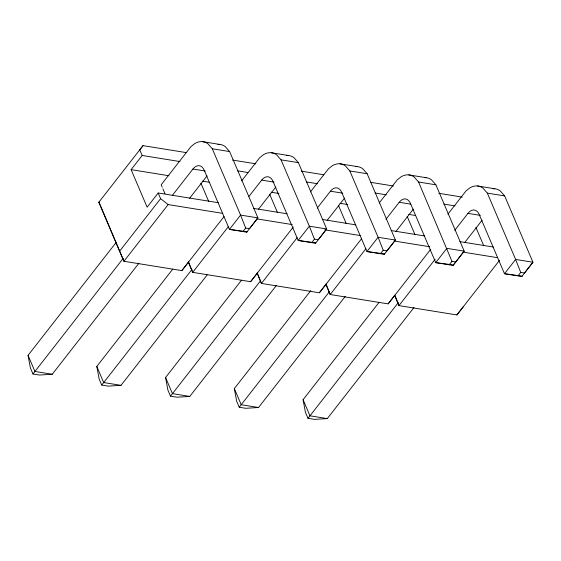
<?xml version="1.0" encoding="UTF-8"?>
<svg xmlns="http://www.w3.org/2000/svg" width="561" height="561" viewBox="0 0 561 561"><rect width="100%" height="100%" fill="white"/><g stroke="black" fill="none" stroke-linecap="round" stroke-linejoin="round"><path stroke-width="0.84" d="M222.64 213.362L168.167 204.583L123.918 261.272L98.778 202.325L98.995 202.03L123.918 261.272L181.848 270.612L188.601 261.98L192.675 272.358L250.613 281.692L257.359 273.067L261.44 283.438L319.37 292.779L326.116 284.147L330.198 294.525L388.128 303.866L394.881 295.233L398.955 305.605L456.892 314.945L463.638 306.32M162.22 187.178L161.189 184.758L190.971 146.596L194.702 143.623A30.077 17.721 -80.8 0 1 207.893 143.763L212.296 148.77L240.585 215.094L229.435 229.379L246.763 232.17L247.036 231.798L229.435 229.379L204.19 170.179A13.576 8.001 -80.8 0 0 192.921 169.036L172.297 195.459M241.651 180.852L259.729 157.683L263.46 154.71A30.077 17.721 -80.8 0 1 276.65 154.85L281.054 159.857L309.342 226.181L298.2 240.466L315.52 243.257L315.794 242.885L298.2 240.466L272.948 181.266A13.576 8.001 -80.8 0 0 261.678 180.116L248.986 196.378M310.408 191.939L328.494 168.77L332.224 165.797A30.077 17.721 -80.8 0 1 345.408 165.937L349.819 170.944L378.107 237.261L366.957 251.545L384.285 254.343L384.558 253.965L366.957 251.545L341.705 192.353A13.576 8.001 -80.8 0 0 330.443 191.203L317.217 208.145M385.982 219.225L399.201 202.29A13.576 8.001 -80.8 0 1 410.47 203.433L435.715 262.632L453.043 265.423L464.192 251.139L435.904 184.821L431.493 179.808A30.077 17.721 -80.8 0 0 424.81 177.634M447.93 214.106L466.009 190.936L469.739 187.963A30.077 17.721 -80.8 0 1 482.93 188.103L487.334 193.11L515.622 259.434L504.479 273.719L521.8 276.51L522.074 276.138L504.479 273.719L479.227 214.519A13.576 8.001 -80.8 0 0 467.958 213.369L454.74 230.312M138.953 263.172L52.25 374.257L39.459 375.043L32.966 373.998L123.245 258.312M207.17 274.946L121.015 385.344L108.224 386.129L101.723 385.077L192.002 269.399M276.468 285.346L189.772 396.431L176.981 397.209L170.488 396.164L260.76 280.479M345.232 296.425L258.53 407.51L245.739 408.296L239.245 407.251L329.524 291.566M413.99 307.512L327.294 418.597L314.504 419.383L308.003 418.331L398.282 302.645M98.778 202.325L143.02 145.636L186.252 152.606M218.348 202.703L158.181 193.005L147.122 207.177L131.113 169.639L142.171 155.467L139.759 149.801L143.02 145.636M32.966 373.998L30.385 367.953L28.05 355.344L116.365 242.191M119.837 250.893L160.6 198.671L158.181 193.005M189.618 198.257L207.072 175.895M101.723 385.077L99.15 379.033L96.808 366.431L172.739 269.147M181.848 270.612L224 216.623M228.397 226.595L192.675 272.358L188.265 262.001M258.383 209.337L275.837 186.974M243.243 231.188L245.683 228.061L240.585 215.094L257.913 217.885L246.763 232.17M170.488 396.164L167.907 390.119L165.572 377.511L241.496 280.227M250.613 281.692L293.256 227.051M297.155 237.675L261.44 283.438L257.022 273.088M327.14 220.424L344.594 198.061M312.007 242.275L314.448 239.147L309.342 226.181L326.67 228.972L315.52 243.257M239.245 407.251L236.665 401.206L234.33 388.598L310.801 290.619M379.166 203.019L397.251 179.85L400.982 176.876A30.077 17.721 -80.8 0 1 414.172 177.017L418.576 182.023L451.963 261.314L455.756 261.924M319.37 292.779L361.515 238.797M365.912 248.761L330.198 294.525L325.78 284.168M395.898 231.511L413.352 209.148M380.765 253.355L383.205 250.234L378.107 237.261L395.428 240.059L384.285 254.343M308.003 418.331L305.429 412.286L303.087 399.684L379.019 302.393M388.128 303.866L430.778 249.224M435.21 259.161L398.955 305.605L394.544 295.254M464.662 242.59L482.116 220.228M453.043 265.423L464.192 251.139L446.865 248.348L435.715 262.632L449.522 264.441L451.963 261.314M456.892 314.945L499.571 260.276M518.287 275.521L520.72 272.401L515.622 259.434L532.95 262.225L521.8 276.51M202.486 141.638L219.807 144.429M271.244 152.725L288.571 155.516M340.001 163.805L357.329 166.603M408.766 174.892L426.087 177.683M477.523 185.979L494.851 188.769M212.296 148.77L229.624 151.568L257.913 217.885L249.477 228.671L245.683 228.061M281.054 159.857L298.382 162.648L326.67 228.972L318.234 239.757L314.448 239.147M349.819 170.944L367.139 173.735L395.428 240.059L386.992 250.844L383.205 250.234M418.576 182.023L435.904 184.821M487.334 193.11L504.662 195.901L532.95 262.225L524.514 273.011L520.72 272.401M232.535 160.067L255.879 163.826M301.292 171.147L323.774 174.773M370.919 182.374L393.401 186M438.814 193.321L462.159 197.079M142.171 155.467L179.99 161.568M237.576 170.846L247.892 172.515M306.341 181.932L317.512 183.735M375.099 193.019L386.27 194.821M443.856 204.099L455.034 205.901M192.921 169.036L205.298 171.028M261.678 180.116L274.056 182.115M330.443 191.203L342.82 193.194M399.201 202.29L410.75 204.148M467.958 213.369L480.335 215.368M131.113 169.639L168.931 175.74M202.451 181.14L209.33 182.248M271.208 192.227L278.95 193.475M339.973 203.313L347.708 204.555M408.731 214.393L415.61 215.501M253.586 208.383L287.106 213.783M322.351 219.463L355.87 224.87M391.108 230.55L424.628 235.957M459.866 241.637L493.385 247.036M256.812 218.874L292.26 224.582M324.707 229.814L360.155 235.529M394.334 241.041L429.782 246.756M463.091 252.12L497.677 257.702M449.522 264.441L453.316 265.051M52.25 374.257L34.929 371.466L28.05 355.344M121.015 385.344L103.687 382.553L96.808 366.431M189.772 396.431L172.444 393.633L165.572 377.511M258.53 407.51L241.209 404.719L234.33 388.598M327.294 418.597L309.967 415.806L303.087 399.684M160.6 198.671L168.167 204.583M504.662 195.901L500.258 190.894A30.077 17.721 -80.8 0 0 492.923 188.748M367.139 173.735L362.736 168.728A30.077 17.721 -80.8 0 0 355.401 166.582M298.382 162.648L293.978 157.641A30.077 17.721 -80.8 0 0 286.643 155.495M229.624 151.568L225.213 146.554A30.077 17.721 -80.8 0 0 217.878 144.408M475.931 227.457L483.771 245.823M407.174 216.378L415.007 234.743M338.416 205.291L346.249 223.657M269.652 194.204L277.492 212.57M200.894 183.124L208.727 201.49M162.907 188.791L164.969 193.629"/></g></svg>
